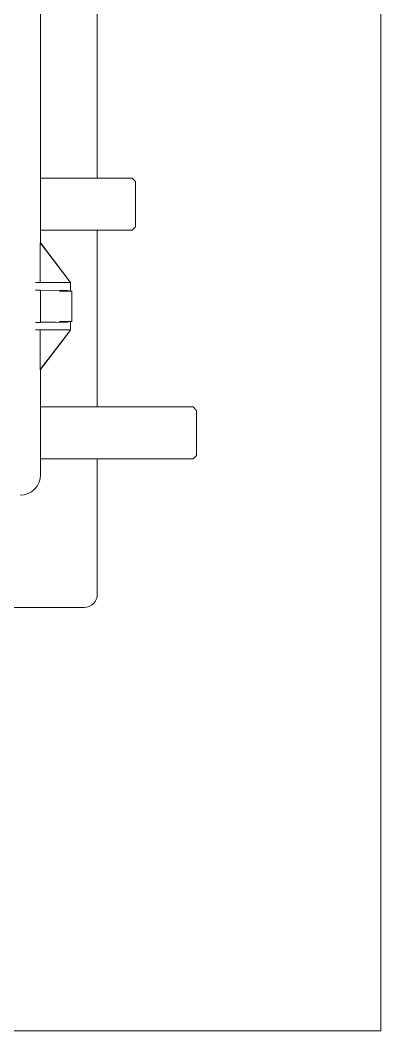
# Model space of a CAD drawing. Header units: inches. Extents: x 1.4 to 23.3, y 5.8 to 20.5.
# Drawn here: x 10.33 to 12.61, y 7.79 to 14.18 of the extents above; entities that cross this region are included whole.
import ezdxf

# ---------------------------------------------------------------- set-up
doc = ezdxf.new("R2010")
doc.units = ezdxf.units.IN
doc.header["$MEASUREMENT"] = 0

msp = doc.modelspace()

# ---------------------------------------------------------------- linework, layer by layer
at = {"color": 7, "linetype": 'Continuous', "lineweight": 15}
for p, q in [((12.611016, 7.785128), (12.611016, 18.451794)), ((10.458739, 12.768337), (10.458739, 15.252913)), ((10.81785, 13.178279), (10.81785, 14.431237)), ((10.458739, 13.178279), (11.038683, 13.178279)), ((11.058683, 13.157528), (11.058683, 12.870238)), ((10.81785, 11.73144), (10.81785, 12.850238)), ((10.457129, 12.768337), (10.457129, 12.518337)), ((10.457129, 12.768337), (10.458981, 12.768337)), ((10.646642, 12.521126), (10.458981, 12.768337)), ((10.45987, 12.768337), (10.458981, 12.768337)), ((10.45987, 12.768337), (10.610877, 12.569412)), ((10.610877, 12.569412), (10.621826, 12.554988)), ((10.426132, 12.518337), (10.640028, 12.518337)), ((10.426132, 12.4707), (10.625262, 12.468724)), ((10.458739, 12.469252), (10.457246, 12.469999)), ((10.552773, 12.468338), (10.458739, 12.469252)), ((10.458739, 12.267422), (10.458739, 12.469252)), ((10.640028, 12.518337), (10.648739, 12.518337)), ((10.646642, 12.521126), (10.646642, 12.518337)), ((10.648739, 12.464171), (10.648739, 12.518337)), ((10.657072, 12.464171), (10.577751, 12.464171)), ((10.625262, 12.267951), (10.426132, 12.265975)), ((10.640028, 12.218338), (10.426132, 12.218338)), ((10.456887, 11.968338), (10.456887, 12.218338)), ((10.456887, 11.968338), (10.646473, 12.215344)), ((10.457246, 12.266676), (10.458739, 12.267422)), ((10.458739, 12.267422), (10.552773, 12.268337)), ((10.577751, 12.272504), (10.657072, 12.272504)), ((10.648739, 12.218338), (10.640028, 12.218338)), ((10.646473, 12.215344), (10.646473, 12.218338)), ((10.648739, 12.218338), (10.648739, 12.272504)), ((10.610719, 12.16759), (10.458018, 11.96864)), ((10.610877, 12.167803), (10.610719, 12.16759)), ((10.610719, 12.16759), (10.610877, 12.16759)), ((10.610877, 12.167803), (10.621717, 12.181932)), ((10.621717, 12.181561), (10.610877, 12.16759)), ((10.610877, 12.16759), (10.610877, 12.167803)), ((10.621717, 12.181932), (10.621717, 12.181561)), ((10.456887, 11.968338), (10.457246, 11.968338)), ((10.457246, 11.968338), (10.458574, 11.968338)), ((10.458018, 11.96864), (10.458574, 11.96864)), ((10.458574, 11.96864), (10.458341, 11.968338)), ((10.458574, 11.968338), (10.458574, 11.96864)), ((10.458739, 11.301671), (10.458739, 11.969579)), ((11.42435, 11.73144), (10.458739, 11.73144)), ((11.44435, 11.710687), (11.44435, 11.423737)), ((10.81785, 10.546904), (10.81785, 11.403738)), ((10.734516, 10.463571), (10.09535, 10.463571)), ((5.64435, 7.785128), (12.611016, 7.785128))]:
    msp.add_line(p, q, dxfattribs=at)
for centre, radius in [((10.330102, 11.301671), 0.128636), ((10.734516, 10.546904), 0.083333)]:
    msp.add_arc(centre, radius, 270, 0, dxfattribs=at)
for centre, major_axis, ratio, start_param, end_param in [((10.608739, 12.571643), (-0.041664, 0.055986), 0.0083594, 3.58108776, 4.40412146), ((10.332265, 12.46998), (0.125, 0), 0.00872687, 0.01745329, 0.7213246), ((10.332265, 12.266695), (0.125, 0), 0.00872687, 5.56186071, 6.26573201), ((10.608739, 12.165596), (0.041664, 0.055393), 0.00838454, 5.01104981, 5.8340835)]:
    msp.add_ellipse(centre, major_axis=major_axis, ratio=ratio, start_param=start_param, end_param=end_param, dxfattribs=at)
for points in [[(11.038683, 13.178279), (11.058683, 13.157528)], [(10.458739, 12.850238), (11.038683, 12.850238)], [(11.038683, 12.850238), (11.058683, 12.870238)], [(10.657072, 12.272504), (10.657072, 12.464171)], [(11.42435, 11.73144), (11.44435, 11.710687)], [(10.458739, 11.403738), (11.42435, 11.403738)], [(11.42435, 11.403738), (11.44435, 11.423737)]]:
    msp.add_open_spline(points, degree=1, dxfattribs=at)
for points, knots in [([(10.640028, 12.462943), (10.639997, 12.462961), (10.639115, 12.463462), (10.636608, 12.464873), (10.631826, 12.467524), (10.627679, 12.468282), (10.625262, 12.468724)], [0, 0, 0, 0, 0.006385413, 0.184658001, 0.524795733, 1, 1, 1, 1]), ([(10.625262, 12.267951), (10.627825, 12.26845), (10.632873, 12.269434), (10.63763, 12.272369), (10.639997, 12.273714), (10.640028, 12.273732)], [0, 0, 0, 0, 0.504401599, 0.993613136, 1, 1, 1, 1])]:
    msp.add_open_spline(points, degree=3, knots=knots, dxfattribs=at)

doc.saveas('drawing.dxf')
